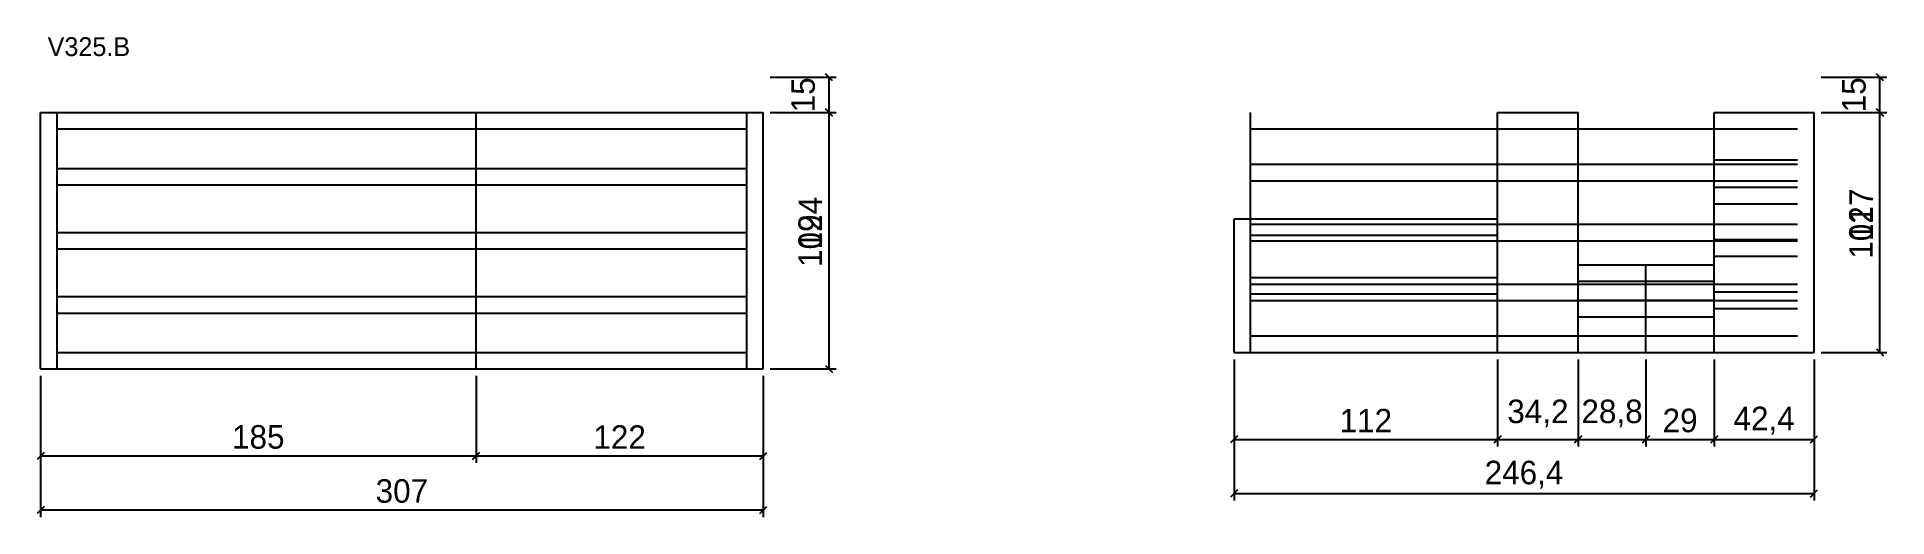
# Model space of a CAD drawing. Extents: x -2 to 784, y -322 to -118.
import ezdxf

# ---------------------------------------------------------------- set-up
doc = ezdxf.new("R2010")
doc.units = 0
for name, color, linetype in [('COTA', 241, 'Continuous'), ('NOMENCLATURA', 7, 'Continuous'), ('Painéis', 200, 'Continuous'), ('SARR_2.2x7', 40, 'Continuous')]:
    doc.layers.add(name, color=color, linetype=linetype)
doc.dimstyles.new('PAINEL', dxfattribs={"dimtxt": 10, "dimasz": 3, "dimexe": 3, "dimexo": 3, "dimgap": 3, "dimtad": 1, "dimblk": 'OBLIQUE', "dimblk1": 'OBLIQUE', "dimcen": 2.5, "dimclrd": 4, "dimclre": 4, "dimclrt": 240, "dimazin": 3, "dimtfac": 1, "dimtmove": 0, "dimatfit": 3})

# ---------------------------------------------------------------- blocks, each defined once
blk = doc.blocks.new('_OBLIQUE')
at = {"color": 0, "linetype": 'BYBLOCK'}
blk.add_line((-0.5, -0.5), (0.5, 0.5), dxfattribs=at)

msp = doc.modelspace()

# ---------------------------------------------------------------- linework, layer by layer
at = {"layer": 'Painéis'}
for p, q in [((0, -150), (185, -150)), ((0, -259), (0, -150)), ((185, -259), (185, -150)), ((185, -150), (307, -150)), ((307, -259), (307, -150)), ((619, -252), (619, -150)), ((619, -150), (653.2, -150)), ((653.2, -252), (653.2, -150)), ((711, -252), (711, -150)), ((711, -150), (753.4, -150)), ((753.4, -252), (753.4, -150)), ((507, -195.2), (619, -195.2)), ((507, -252), (507, -195.2)), ((653.2, -214.7), (682, -214.7)), ((682, -252), (682, -214.7)), ((682, -214.7), (711, -214.7)), ((0, -259), (185, -259)), ((185, -259), (307, -259)), ((507, -252), (619, -252)), ((619, -252), (653.2, -252)), ((653.2, -252), (682, -252)), ((682, -252), (711, -252)), ((711, -252), (753.4, -252))]:
    msp.add_line(p, q, dxfattribs=at)
at = {"layer": 'SARR_2.2x7'}
for p, q in [((7, -259), (7, -150)), ((300, -259), (300, -150)), ((514, -252), (514, -150))]:
    msp.add_line(p, q, dxfattribs=at)
for points in [[(7, -157), (185, -157)], [(7, -157), (185, -157)], [(185, -157), (300, -157)], [(185, -157), (300, -157)], [(514, -157), (619, -157)], [(619, -157), (653.2, -157)], [(619, -157), (653.2, -157)], [(653.2, -157), (682, -157)], [(682, -157), (711, -157)], [(711, -157), (746.4, -157)], [(514, -172), (619, -172)], [(619, -172), (653.2, -172)], [(619, -172), (653.2, -172)], [(653.2, -172), (682, -172)], [(682, -172), (711, -172)], [(711, -170.077), (746.4, -170.077)], [(711, -172), (746.4, -172)], [(7, -173.75), (185, -173.75)], [(7, -173.75), (185, -173.75)], [(7, -180.75), (185, -180.75)], [(7, -180.75), (185, -180.75)], [(185, -173.75), (300, -173.75)], [(185, -173.75), (300, -173.75)], [(185, -180.75), (300, -180.75)], [(185, -180.75), (300, -180.75)], [(514, -179), (619, -179)], [(619, -179), (653.2, -179)], [(619, -179), (653.2, -179)], [(653.2, -179), (682, -179)], [(682, -179), (711, -179)], [(711, -179), (746.4, -179)], [(711, -181.808), (746.4, -181.808)], [(711, -188.808), (746.4, -188.808)], [(7, -201), (185, -201)], [(7, -201), (185, -201)], [(185, -201), (300, -201)], [(185, -201), (300, -201)], [(514, -197.5), (619, -197.5)], [(514, -202.2), (619, -202.2)], [(619, -197.5), (653.2, -197.5)], [(619, -197.5), (653.2, -197.5)], [(653.2, -197.5), (682, -197.5)], [(682, -197.5), (711, -197.5)], [(711, -197.5), (746.4, -197.5)], [(711, -204.038), (746.4, -204.038)], [(7, -208), (185, -208)], [(7, -208), (185, -208)], [(185, -208), (300, -208)], [(185, -208), (300, -208)], [(514, -204.5), (619, -204.5)], [(619, -204.5), (653.2, -204.5)], [(619, -204.5), (653.2, -204.5)], [(653.2, -204.5), (682, -204.5)], [(682, -204.5), (711, -204.5)], [(711, -204.5), (746.4, -204.5)], [(711, -211.038), (746.4, -211.038)], [(514, -220.1), (619, -220.1)], [(514, -223), (619, -223)], [(514, -227.1), (619, -227.1)], [(619, -223), (653.2, -223)], [(619, -223), (653.2, -223)], [(653.2, -221.7), (682, -221.7)], [(653.2, -223), (682, -223)], [(682, -221.7), (711, -221.7)], [(682, -223), (711, -223)], [(711, -223), (746.4, -223)], [(711, -226.269), (746.4, -226.269)], [(7, -228.25), (185, -228.25)], [(7, -228.25), (185, -228.25)], [(7, -235.25), (185, -235.25)], [(7, -235.25), (185, -235.25)], [(185, -228.25), (300, -228.25)], [(185, -228.25), (300, -228.25)], [(185, -235.25), (300, -235.25)], [(185, -235.25), (300, -235.25)], [(514, -230), (619, -230)], [(619, -230), (653.2, -230)], [(619, -230), (653.2, -230)], [(653.2, -229.85), (682, -229.85)], [(653.2, -230), (682, -230)], [(682, -229.85), (711, -229.85)], [(682, -230), (711, -230)], [(711, -230), (746.4, -230)], [(711, -233.269), (746.4, -233.269)], [(653.2, -236.85), (682, -236.85)], [(682, -236.85), (711, -236.85)], [(514, -245), (619, -245)], [(514, -245), (619, -245)], [(619, -245), (653.2, -245)], [(619, -245), (653.2, -245)], [(653.2, -245), (682, -245)], [(653.2, -245), (682, -245)], [(682, -245), (711, -245)], [(682, -245), (711, -245)], [(711, -245), (746.4, -245)], [(711, -245), (746.4, -245)], [(7, -252), (185, -252)], [(7, -252), (185, -252)], [(185, -252), (300, -252)], [(185, -252), (300, -252)]]:
    msp.add_lwpolyline(points, dxfattribs=at)

# ---------------------------------------------------------------- texts
at = {"layer": 'NOMENCLATURA'}
msp.add_text('V325.B', height=8, dxfattribs=at).set_placement((3, -126))

# ---------------------------------------------------------------- dimensions: what is measured, and where the dimension line sits
at = {"layer": 'COTA'}
for base, p1, p2 in [((335, -259), (307, -259), (307, -135)), ((335, -150), (307, -150), (307, -135)), ((781.4, -252), (753.4, -252), (753.4, -135)), ((781.4, -150), (753.4, -150), (753.4, -135)), ((335, -259), (307, -259), (307, -150)), ((781.4, -252), (753.4, -252), (753.4, -150))]:
    msp.add_linear_dim(base=base, p1=p1, p2=p2, angle=90, dimstyle='PAINEL', dxfattribs=at).render()
for base, p1, p2 in [((0, -296), (0, -259), (185, -259)), ((0, -319), (0, -259), (307, -259)), ((185, -296), (185, -259), (307, -259)), ((507, -289), (507, -252), (619, -252)), ((507, -312), (507, -252), (753.4, -252)), ((619, -289), (619, -252), (653.2, -252)), ((653.2, -289), (653.2, -252), (682, -252)), ((682, -289), (682, -252), (711, -252)), ((711, -289), (711, -252), (753.4, -252))]:
    msp.add_linear_dim(base=base, p1=p1, p2=p2, dimstyle='PAINEL', dxfattribs=at).render()

doc.saveas('drawing.dxf')
